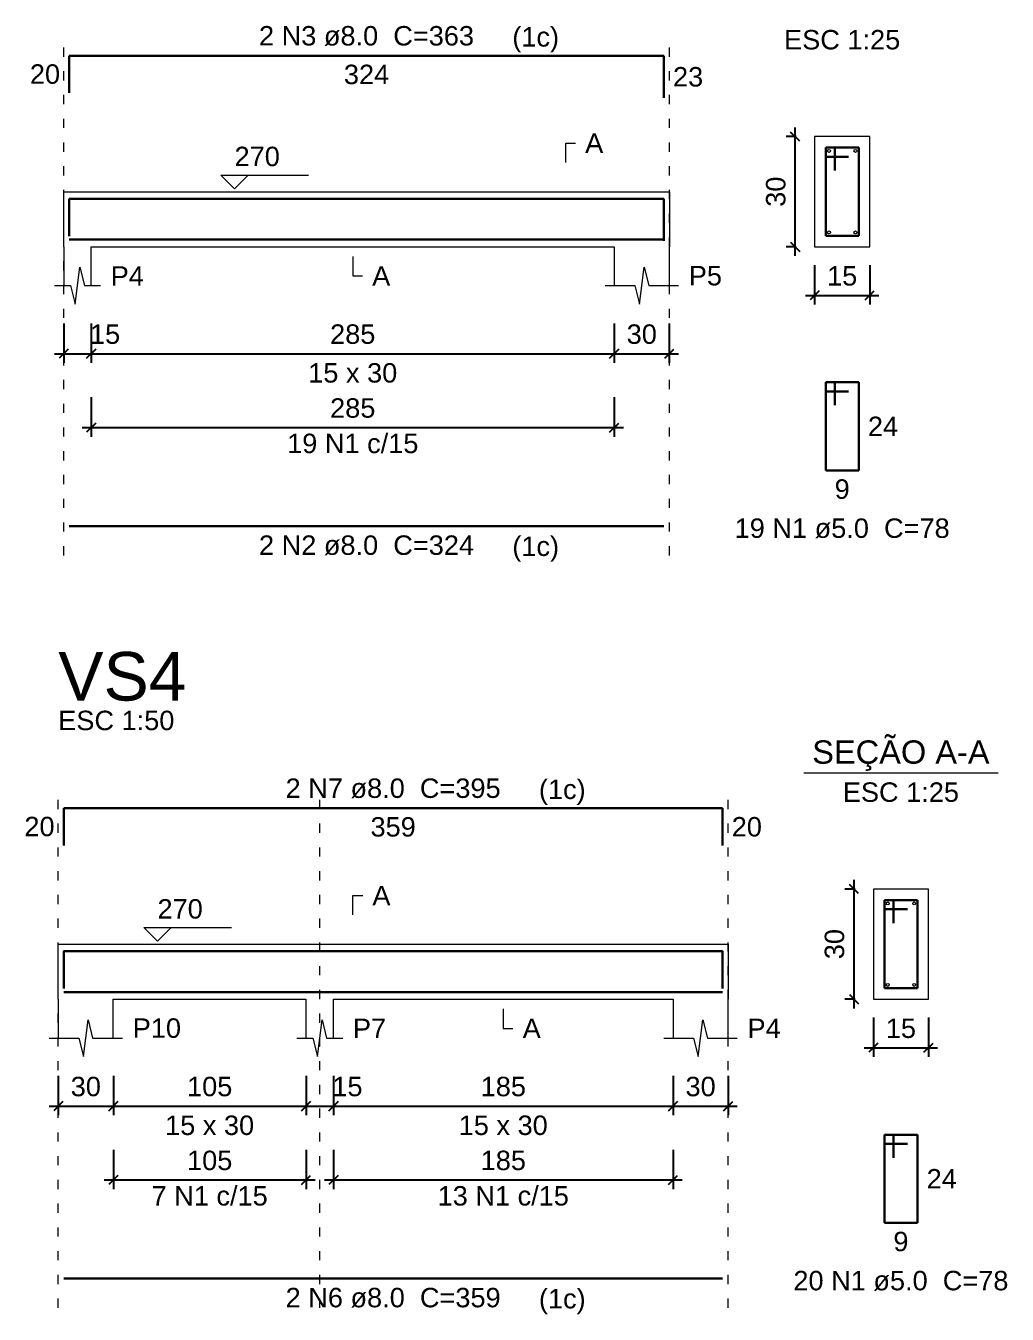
# Model space of a CAD drawing. Header units: millimetres. Extents: x 0 to 619, y -40 to 53.
# Drawn here: x 455.05 to 465.75, y -0.78 to 13.26 of the extents above; entities that cross this region are included whole.
import ezdxf

# ---------------------------------------------------------------- set-up
doc = ezdxf.new("R2010")
doc.units = ezdxf.units.MM
doc.linetypes.add('DOT2', pattern=[3.175, 0, -3.175])
for name, color, linetype, lineweight in [('DT-Barras na forma', 2, 'Continuous', 30), ('DT-Barras no corte', 5, 'Continuous', 5), ('DT-Barras rebatidas', 2, 'Continuous', 30), ('DT-Cotas', 9, 'Continuous', 5), ('DT-Forma', 5, 'Continuous', 5), ('DT-Pontilhado', 9, 'DOT2', 5), ('DT-Textos', 7, 'Continuous', 5), ('DT-Título', 3, 'Continuous', 20)]:
    doc.layers.add(name, color=color, linetype=linetype, lineweight=lineweight)
doc.styles.add('Arial', font='arial.ttf')
doc.styles.get("Standard").update_dxf_attribs({"font": 'arial.ttf'})
doc.dimstyles.new('UM_25.000000', dxfattribs={"dimtxt": 0.18, "dimasz": 0.1, "dimexe": 0.1, "dimexo": 0.2, "dimgap": 0, "dimtad": 1, "dimtih": 1, "dimtoh": 1, "dimdec": 1, "dimlfac": 25, "dimzin": 0, "dimdsep": 46, "dimtxsty": 'Standard', "dimblk": 'CLOSED', "dimblk1": 'CLOSED', "dimblk2": 'CLOSED', "dimcen": 0.09, "dimdle": 0.1, "dimadec": 1, "dimazin": 2, "dimtfac": 1, "dimtdec": 4, "dimtofl": 0, "dimtmove": 0, "dimatfit": 3, "dimldrblk": 'CLOSED', "dimfxl": 1, "dimtolj": 1, "dimarcsym": 0})
doc.dimstyles.new('UM_50.000000', dxfattribs={"dimtxt": 0.18, "dimasz": 0.1, "dimexe": 0.1, "dimexo": 0.2, "dimgap": 0, "dimtad": 1, "dimtih": 1, "dimtoh": 1, "dimdec": 1, "dimlfac": 50, "dimzin": 0, "dimdsep": 46, "dimtxsty": 'Standard', "dimblk": 'CLOSED', "dimblk1": 'CLOSED', "dimblk2": 'CLOSED', "dimcen": 0.09, "dimdle": 0.1, "dimadec": 1, "dimazin": 2, "dimtfac": 1, "dimtdec": 4, "dimtofl": 0, "dimtmove": 0, "dimatfit": 3, "dimldrblk": 'CLOSED', "dimfxl": 1, "dimtolj": 1, "dimarcsym": 0})

# ---------------------------------------------------------------- blocks, each defined once
blk = doc.blocks.new('_OBLIQUE')
at = {"color": 0, "linetype": 'ByBlock', "lineweight": -2}
blk.add_line((-0.5, -0.5), (0.5, 0.5), dxfattribs=at)
blk = doc.blocks.new('*D394')
at = {"layer": 'Defpoints', "color": 0, "transparency": 16777216}
for p in [(455.467, 10.218), (455.767, 10.218), (455.767, 9.688)]:
    blk.add_point(p, dxfattribs=at)
at = {"layer": 'DT-Cotas', "color": 0, "lineweight": -2, "transparency": 16777216}
for p, q in [((455.467, 10.018), (455.467, 9.588)), ((455.767, 10.018), (455.767, 9.588)), ((455.367, 9.688), (455.867, 9.688))]:
    blk.add_line(p, q, dxfattribs=at)
at = {"layer": 'DT-Cotas', "color": 0, "lineweight": -2, "transparency": 16777216, "xscale": 0.1, "yscale": 0.1, "zscale": 0.1, "rotation": 180}
blk.add_blockref('_OBLIQUE', (455.467, 9.688), dxfattribs=at)
at = {"layer": 'DT-Cotas', "color": 0, "lineweight": -2, "transparency": 16777216, "xscale": 0.1, "yscale": 0.1, "zscale": 0.1}
blk.add_blockref('_OBLIQUE', (455.767, 9.688), dxfattribs=at)
at = {"layer": 'DT-Cotas', "transparency": 16777216, "insert": (455.918, 9.9), "char_height": 0.2118, "attachment_point": 5, "rotation": 0.0057, "style": 'Arial'}
blk.add_mtext('\\A1;15', dxfattribs=at)
blk = doc.blocks.new('*D395')
at = {"layer": 'Defpoints', "color": 0, "transparency": 16777216}
for p in [(455.767, 10.218), (461.467, 10.218), (461.467, 9.688)]:
    blk.add_point(p, dxfattribs=at)
at = {"layer": 'DT-Cotas', "color": 0, "lineweight": -2, "transparency": 16777216}
for p, q in [((455.767, 10.018), (455.767, 9.588)), ((461.467, 10.018), (461.467, 9.588)), ((455.667, 9.688), (461.567, 9.688))]:
    blk.add_line(p, q, dxfattribs=at)
at = {"layer": 'DT-Cotas', "color": 0, "lineweight": -2, "transparency": 16777216, "xscale": 0.1, "yscale": 0.1, "zscale": 0.1, "rotation": 180}
blk.add_blockref('_OBLIQUE', (455.767, 9.688), dxfattribs=at)
at = {"layer": 'DT-Cotas', "color": 0, "lineweight": -2, "transparency": 16777216, "xscale": 0.1, "yscale": 0.1, "zscale": 0.1}
blk.add_blockref('_OBLIQUE', (461.467, 9.688), dxfattribs=at)
at = {"layer": 'DT-Cotas', "transparency": 16777216, "insert": (458.617, 9.9), "char_height": 0.2118, "attachment_point": 5, "rotation": 0.0057, "style": 'Arial'}
blk.add_mtext('\\A1;285', dxfattribs=at)
blk = doc.blocks.new('*D396')
at = {"layer": 'Defpoints', "color": 0, "transparency": 16777216}
for p in [(461.467, 10.218), (462.067, 10.218), (462.067, 9.688)]:
    blk.add_point(p, dxfattribs=at)
at = {"layer": 'DT-Cotas', "color": 0, "lineweight": -2, "transparency": 16777216}
for p, q in [((461.467, 10.018), (461.467, 9.588)), ((462.067, 10.018), (462.067, 9.588)), ((461.367, 9.688), (462.167, 9.688))]:
    blk.add_line(p, q, dxfattribs=at)
at = {"layer": 'DT-Cotas', "color": 0, "lineweight": -2, "transparency": 16777216, "xscale": 0.1, "yscale": 0.1, "zscale": 0.1, "rotation": 180}
blk.add_blockref('_OBLIQUE', (461.467, 9.688), dxfattribs=at)
at = {"layer": 'DT-Cotas', "color": 0, "lineweight": -2, "transparency": 16777216, "xscale": 0.1, "yscale": 0.1, "zscale": 0.1}
blk.add_blockref('_OBLIQUE', (462.067, 9.688), dxfattribs=at)
at = {"layer": 'DT-Cotas', "transparency": 16777216, "insert": (461.767, 9.9), "char_height": 0.2118, "attachment_point": 5, "rotation": 0.0057, "style": 'Arial'}
blk.add_mtext('\\A1;30', dxfattribs=at)
blk = doc.blocks.new('*D397')
at = {"layer": 'Defpoints', "color": 0, "transparency": 16777216}
for p in [(463.439, 12.053), (463.651, 12.053), (463.651, 10.853)]:
    blk.add_point(p, dxfattribs=at)
at = {"layer": 'DT-Cotas', "color": 0, "lineweight": -2, "transparency": 16777216}
for p, q in [((463.439, 10.753), (463.439, 12.153)), ((463.451, 12.053), (463.339, 12.053)), ((463.451, 10.853), (463.339, 10.853))]:
    blk.add_line(p, q, dxfattribs=at)
at = {"layer": 'DT-Cotas', "color": 0, "lineweight": -2, "transparency": 16777216, "xscale": 0.1, "yscale": 0.1, "zscale": 0.1}
for p, rotation in [((463.439, 12.053), 90), ((463.439, 10.853), 270)]:
    blk.add_blockref('_OBLIQUE', p, dxfattribs=dict(at, rotation=rotation))
at = {"layer": 'DT-Cotas', "transparency": 16777216, "insert": (463.228, 11.453), "char_height": 0.2118, "attachment_point": 5, "rotation": 90, "style": 'Arial'}
blk.add_mtext('\\A1;30', dxfattribs=at)
blk = doc.blocks.new('*D398')
at = {"layer": 'Defpoints', "color": 0, "transparency": 16777216}
for p in [(463.651, 10.853), (464.251, 10.853), (464.251, 10.324)]:
    blk.add_point(p, dxfattribs=at)
at = {"layer": 'DT-Cotas', "color": 0, "lineweight": -2, "transparency": 16777216}
for p, q in [((463.651, 10.653), (463.651, 10.224)), ((464.251, 10.653), (464.251, 10.224)), ((463.551, 10.324), (464.351, 10.324))]:
    blk.add_line(p, q, dxfattribs=at)
at = {"layer": 'DT-Cotas', "color": 0, "lineweight": -2, "transparency": 16777216, "xscale": 0.1, "yscale": 0.1, "zscale": 0.1, "rotation": 180}
blk.add_blockref('_OBLIQUE', (463.651, 10.324), dxfattribs=at)
at = {"layer": 'DT-Cotas', "color": 0, "lineweight": -2, "transparency": 16777216, "xscale": 0.1, "yscale": 0.1, "zscale": 0.1}
blk.add_blockref('_OBLIQUE', (464.251, 10.324), dxfattribs=at)
at = {"layer": 'DT-Cotas', "transparency": 16777216, "insert": (463.951, 10.535), "char_height": 0.2118, "attachment_point": 5, "rotation": 0.0057, "style": 'Arial'}
blk.add_mtext('\\A1;15', dxfattribs=at)
blk = doc.blocks.new('*D399')
at = {"layer": 'Defpoints', "color": 0, "transparency": 16777216}
for p in [(455.767, 9.413), (461.467, 9.413), (461.467, 8.883)]:
    blk.add_point(p, dxfattribs=at)
at = {"layer": 'DT-Cotas', "color": 0, "lineweight": -2, "transparency": 16777216}
for p, q in [((455.767, 9.213), (455.767, 8.783)), ((461.467, 9.213), (461.467, 8.783)), ((455.667, 8.883), (461.567, 8.883))]:
    blk.add_line(p, q, dxfattribs=at)
at = {"layer": 'DT-Cotas', "color": 0, "lineweight": -2, "transparency": 16777216, "xscale": 0.1, "yscale": 0.1, "zscale": 0.1, "rotation": 180}
blk.add_blockref('_OBLIQUE', (455.767, 8.883), dxfattribs=at)
at = {"layer": 'DT-Cotas', "color": 0, "lineweight": -2, "transparency": 16777216, "xscale": 0.1, "yscale": 0.1, "zscale": 0.1}
blk.add_blockref('_OBLIQUE', (461.467, 8.883), dxfattribs=at)
at = {"layer": 'DT-Cotas', "transparency": 16777216, "insert": (458.617, 9.095), "char_height": 0.2118, "attachment_point": 5, "rotation": 0.0057, "style": 'Arial'}
blk.add_mtext('\\A1;285', dxfattribs=at)
blk = doc.blocks.new('*D798')
at = {"layer": 'Defpoints', "color": 0, "transparency": 16777216}
for p in [(455.408, 2.02), (456.008, 2.02), (456.008, 1.49)]:
    blk.add_point(p, dxfattribs=at)
at = {"layer": 'DT-Cotas', "color": 0, "lineweight": -2, "transparency": 16777216}
for p, q in [((455.408, 1.82), (455.408, 1.39)), ((456.008, 1.82), (456.008, 1.39)), ((455.308, 1.49), (456.108, 1.49))]:
    blk.add_line(p, q, dxfattribs=at)
at = {"layer": 'DT-Cotas', "color": 0, "lineweight": -2, "transparency": 16777216, "xscale": 0.1, "yscale": 0.1, "zscale": 0.1, "rotation": 180}
blk.add_blockref('_OBLIQUE', (455.408, 1.49), dxfattribs=at)
at = {"layer": 'DT-Cotas', "color": 0, "lineweight": -2, "transparency": 16777216, "xscale": 0.1, "yscale": 0.1, "zscale": 0.1}
blk.add_blockref('_OBLIQUE', (456.008, 1.49), dxfattribs=at)
at = {"layer": 'DT-Cotas', "transparency": 16777216, "insert": (455.708, 1.702), "char_height": 0.2118, "attachment_point": 5, "rotation": 0.0057, "style": 'Arial'}
blk.add_mtext('\\A1;30', dxfattribs=at)
blk = doc.blocks.new('*D799')
at = {"layer": 'Defpoints', "color": 0, "transparency": 16777216}
for p in [(456.008, 2.02), (458.108, 2.02), (458.108, 1.49)]:
    blk.add_point(p, dxfattribs=at)
at = {"layer": 'DT-Cotas', "color": 0, "lineweight": -2, "transparency": 16777216}
for p, q in [((456.008, 1.82), (456.008, 1.39)), ((458.108, 1.82), (458.108, 1.39)), ((455.908, 1.49), (458.208, 1.49))]:
    blk.add_line(p, q, dxfattribs=at)
at = {"layer": 'DT-Cotas', "color": 0, "lineweight": -2, "transparency": 16777216, "xscale": 0.1, "yscale": 0.1, "zscale": 0.1, "rotation": 180}
blk.add_blockref('_OBLIQUE', (456.008, 1.49), dxfattribs=at)
at = {"layer": 'DT-Cotas', "color": 0, "lineweight": -2, "transparency": 16777216, "xscale": 0.1, "yscale": 0.1, "zscale": 0.1}
blk.add_blockref('_OBLIQUE', (458.108, 1.49), dxfattribs=at)
at = {"layer": 'DT-Cotas', "transparency": 16777216, "insert": (457.058, 1.702), "char_height": 0.2118, "attachment_point": 5, "rotation": 0.0057, "style": 'Arial'}
blk.add_mtext('\\A1;105', dxfattribs=at)
blk = doc.blocks.new('*D800')
at = {"layer": 'Defpoints', "color": 0, "transparency": 16777216}
for p in [(458.108, 2.02), (458.408, 2.02), (458.408, 1.49)]:
    blk.add_point(p, dxfattribs=at)
at = {"layer": 'DT-Cotas', "color": 0, "lineweight": -2, "transparency": 16777216}
for p, q in [((458.108, 1.82), (458.108, 1.39)), ((458.408, 1.82), (458.408, 1.39)), ((458.008, 1.49), (458.508, 1.49))]:
    blk.add_line(p, q, dxfattribs=at)
at = {"layer": 'DT-Cotas', "color": 0, "lineweight": -2, "transparency": 16777216, "xscale": 0.1, "yscale": 0.1, "zscale": 0.1, "rotation": 180}
blk.add_blockref('_OBLIQUE', (458.108, 1.49), dxfattribs=at)
at = {"layer": 'DT-Cotas', "color": 0, "lineweight": -2, "transparency": 16777216, "xscale": 0.1, "yscale": 0.1, "zscale": 0.1}
blk.add_blockref('_OBLIQUE', (458.408, 1.49), dxfattribs=at)
at = {"layer": 'DT-Cotas', "transparency": 16777216, "insert": (458.559, 1.702), "char_height": 0.2118, "attachment_point": 5, "rotation": 0.0057, "style": 'Arial'}
blk.add_mtext('\\A1;15', dxfattribs=at)
blk = doc.blocks.new('*D801')
at = {"layer": 'Defpoints', "color": 0, "transparency": 16777216}
for p in [(458.408, 2.02), (462.108, 2.02), (462.108, 1.49)]:
    blk.add_point(p, dxfattribs=at)
at = {"layer": 'DT-Cotas', "color": 0, "lineweight": -2, "transparency": 16777216}
for p, q in [((458.408, 1.82), (458.408, 1.39)), ((462.108, 1.82), (462.108, 1.39)), ((458.308, 1.49), (462.208, 1.49))]:
    blk.add_line(p, q, dxfattribs=at)
at = {"layer": 'DT-Cotas', "color": 0, "lineweight": -2, "transparency": 16777216, "xscale": 0.1, "yscale": 0.1, "zscale": 0.1, "rotation": 180}
blk.add_blockref('_OBLIQUE', (458.408, 1.49), dxfattribs=at)
at = {"layer": 'DT-Cotas', "color": 0, "lineweight": -2, "transparency": 16777216, "xscale": 0.1, "yscale": 0.1, "zscale": 0.1}
blk.add_blockref('_OBLIQUE', (462.108, 1.49), dxfattribs=at)
at = {"layer": 'DT-Cotas', "transparency": 16777216, "insert": (460.258, 1.702), "char_height": 0.2118, "attachment_point": 5, "rotation": 0.0057, "style": 'Arial'}
blk.add_mtext('\\A1;185', dxfattribs=at)
blk = doc.blocks.new('*D802')
at = {"layer": 'Defpoints', "color": 0, "transparency": 16777216}
for p in [(462.108, 2.02), (462.708, 2.02), (462.708, 1.49)]:
    blk.add_point(p, dxfattribs=at)
at = {"layer": 'DT-Cotas', "color": 0, "lineweight": -2, "transparency": 16777216}
for p, q in [((462.108, 1.82), (462.108, 1.39)), ((462.708, 1.82), (462.708, 1.39)), ((462.008, 1.49), (462.808, 1.49))]:
    blk.add_line(p, q, dxfattribs=at)
at = {"layer": 'DT-Cotas', "color": 0, "lineweight": -2, "transparency": 16777216, "xscale": 0.1, "yscale": 0.1, "zscale": 0.1, "rotation": 180}
blk.add_blockref('_OBLIQUE', (462.108, 1.49), dxfattribs=at)
at = {"layer": 'DT-Cotas', "color": 0, "lineweight": -2, "transparency": 16777216, "xscale": 0.1, "yscale": 0.1, "zscale": 0.1}
blk.add_blockref('_OBLIQUE', (462.708, 1.49), dxfattribs=at)
at = {"layer": 'DT-Cotas', "transparency": 16777216, "insert": (462.408, 1.702), "char_height": 0.2118, "attachment_point": 5, "rotation": 0.0057, "style": 'Arial'}
blk.add_mtext('\\A1;30', dxfattribs=at)
blk = doc.blocks.new('*D785')
at = {"layer": 'Defpoints', "color": 0, "transparency": 16777216}
for p in [(464.08, 3.855), (464.291, 3.855), (464.291, 2.655)]:
    blk.add_point(p, dxfattribs=at)
at = {"layer": 'DT-Cotas', "color": 0, "lineweight": -2, "transparency": 16777216}
for p, q in [((464.08, 2.555), (464.08, 3.955)), ((464.091, 3.855), (463.98, 3.855)), ((464.091, 2.655), (463.98, 2.655))]:
    blk.add_line(p, q, dxfattribs=at)
at = {"layer": 'DT-Cotas', "color": 0, "lineweight": -2, "transparency": 16777216, "xscale": 0.1, "yscale": 0.1, "zscale": 0.1}
for p, rotation in [((464.08, 3.855), 90), ((464.08, 2.655), 270)]:
    blk.add_blockref('_OBLIQUE', p, dxfattribs=dict(at, rotation=rotation))
at = {"layer": 'DT-Cotas', "transparency": 16777216, "insert": (463.868, 3.255), "char_height": 0.2118, "attachment_point": 5, "rotation": 90, "style": 'Arial'}
blk.add_mtext('\\A1;30', dxfattribs=at)
blk = doc.blocks.new('*D786')
at = {"layer": 'Defpoints', "color": 0, "transparency": 16777216}
for p in [(464.291, 2.655), (464.891, 2.655), (464.891, 2.126)]:
    blk.add_point(p, dxfattribs=at)
at = {"layer": 'DT-Cotas', "color": 0, "lineweight": -2, "transparency": 16777216}
for p, q in [((464.291, 2.455), (464.291, 2.026)), ((464.891, 2.455), (464.891, 2.026)), ((464.191, 2.126), (464.991, 2.126))]:
    blk.add_line(p, q, dxfattribs=at)
at = {"layer": 'DT-Cotas', "color": 0, "lineweight": -2, "transparency": 16777216, "xscale": 0.1, "yscale": 0.1, "zscale": 0.1, "rotation": 180}
blk.add_blockref('_OBLIQUE', (464.291, 2.126), dxfattribs=at)
at = {"layer": 'DT-Cotas', "color": 0, "lineweight": -2, "transparency": 16777216, "xscale": 0.1, "yscale": 0.1, "zscale": 0.1}
blk.add_blockref('_OBLIQUE', (464.891, 2.126), dxfattribs=at)
at = {"layer": 'DT-Cotas', "transparency": 16777216, "insert": (464.591, 2.337), "char_height": 0.2118, "attachment_point": 5, "rotation": 0.0057, "style": 'Arial'}
blk.add_mtext('\\A1;15', dxfattribs=at)
blk = doc.blocks.new('*D787')
at = {"layer": 'Defpoints', "color": 0, "transparency": 16777216}
for p in [(456.008, 1.215), (458.108, 1.215), (458.108, 0.685)]:
    blk.add_point(p, dxfattribs=at)
at = {"layer": 'DT-Cotas', "color": 0, "lineweight": -2, "transparency": 16777216}
for p, q in [((456.008, 1.015), (456.008, 0.585)), ((458.108, 1.015), (458.108, 0.585)), ((455.908, 0.685), (458.208, 0.685))]:
    blk.add_line(p, q, dxfattribs=at)
at = {"layer": 'DT-Cotas', "color": 0, "lineweight": -2, "transparency": 16777216, "xscale": 0.1, "yscale": 0.1, "zscale": 0.1, "rotation": 180}
blk.add_blockref('_OBLIQUE', (456.008, 0.685), dxfattribs=at)
at = {"layer": 'DT-Cotas', "color": 0, "lineweight": -2, "transparency": 16777216, "xscale": 0.1, "yscale": 0.1, "zscale": 0.1}
blk.add_blockref('_OBLIQUE', (458.108, 0.685), dxfattribs=at)
at = {"layer": 'DT-Cotas', "transparency": 16777216, "insert": (457.058, 0.897), "char_height": 0.2118, "attachment_point": 5, "rotation": 0.0057, "style": 'Arial'}
blk.add_mtext('\\A1;105', dxfattribs=at)
blk = doc.blocks.new('*D788')
at = {"layer": 'Defpoints', "color": 0, "transparency": 16777216}
for p in [(458.408, 1.215), (462.108, 1.215), (462.108, 0.685)]:
    blk.add_point(p, dxfattribs=at)
at = {"layer": 'DT-Cotas', "color": 0, "lineweight": -2, "transparency": 16777216}
for p, q in [((458.408, 1.015), (458.408, 0.585)), ((462.108, 1.015), (462.108, 0.585)), ((458.308, 0.685), (462.208, 0.685))]:
    blk.add_line(p, q, dxfattribs=at)
at = {"layer": 'DT-Cotas', "color": 0, "lineweight": -2, "transparency": 16777216, "xscale": 0.1, "yscale": 0.1, "zscale": 0.1, "rotation": 180}
blk.add_blockref('_OBLIQUE', (458.408, 0.685), dxfattribs=at)
at = {"layer": 'DT-Cotas', "color": 0, "lineweight": -2, "transparency": 16777216, "xscale": 0.1, "yscale": 0.1, "zscale": 0.1}
blk.add_blockref('_OBLIQUE', (462.108, 0.685), dxfattribs=at)
at = {"layer": 'DT-Cotas', "transparency": 16777216, "insert": (460.258, 0.897), "char_height": 0.2118, "attachment_point": 5, "rotation": 0.0057, "style": 'Arial'}
blk.add_mtext('\\A1;185', dxfattribs=at)

msp = doc.modelspace()

# ---------------------------------------------------------------- linework, layer by layer
at = {"layer": 'DT-Barras na forma'}
for p, q in [((463.8712, 11.9332), (463.7712, 11.9332)), ((463.7712, 11.9332), (463.7712, 10.9732)), ((464.1312, 11.9332), (463.7712, 11.9332)), ((463.7712, 11.9332), (463.7712, 11.8332)), ((463.8712, 11.6832), (463.8712, 11.9332)), ((464.1312, 10.9732), (464.1312, 11.9332)), ((463.7712, 11.8332), (464.0212, 11.8332)), ((463.7712, 10.9732), (464.1312, 10.9732)), ((464.5114, 3.735), (464.4114, 3.735)), ((464.4114, 3.735), (464.4114, 2.775)), ((464.7714, 3.735), (464.4114, 3.735)), ((464.4114, 3.735), (464.4114, 3.635)), ((464.5114, 3.485), (464.5114, 3.735)), ((464.7714, 2.775), (464.7714, 3.735)), ((464.4114, 3.635), (464.6614, 3.635)), ((464.4114, 2.775), (464.7714, 2.775))]:
    msp.add_line(p, q, dxfattribs=at)
for points in [[(455.5274, 10.9705), (455.5274, 11.3752), (462.0074, 11.3752), (462.0074, 10.9176)], [(455.5274, 10.9312), (462.0074, 10.9312)], [(455.4675, 2.7724), (455.4675, 3.177), (462.6475, 3.177), (462.6475, 2.7724)], [(455.4675, 2.733), (462.6475, 2.733)]]:
    msp.add_lwpolyline(points, dxfattribs=at)
at = {"layer": 'DT-Barras no corte'}
for centre in [(463.8072, 11.8972), (464.0952, 11.8972), (463.8072, 11.0092), (464.0952, 11.0092), (464.4474, 3.699), (464.7354, 3.699), (464.4474, 2.811), (464.7354, 2.811)]:
    msp.add_circle(centre, 0.016, dxfattribs=at)
at = {"layer": 'DT-Barras rebatidas'}
for p, q in [((455.5274, 12.5295), (455.5274, 12.9342)), ((455.5274, 12.9342), (462.0074, 12.9342)), ((462.0074, 12.9342), (462.0074, 12.4766)), ((463.8712, 9.3765), (463.7712, 9.3765)), ((463.7712, 9.3765), (463.7712, 8.4165)), ((464.1312, 9.3765), (463.7712, 9.3765)), ((463.7712, 9.3765), (463.7712, 9.2765)), ((463.7712, 9.2765), (464.0212, 9.2765)), ((463.8712, 9.1265), (463.8712, 9.3765)), ((464.1312, 8.4165), (464.1312, 9.3765)), ((463.7712, 8.4165), (464.1312, 8.4165)), ((455.5274, 7.8083), (462.0074, 7.8083)), ((455.4675, 4.3314), (455.4675, 4.736)), ((455.4675, 4.736), (462.6475, 4.736)), ((462.6475, 4.736), (462.6475, 4.3314)), ((464.5114, 1.1783), (464.4114, 1.1783)), ((464.4114, 1.1783), (464.4114, 0.2183)), ((464.7714, 1.1783), (464.4114, 1.1783)), ((464.4114, 1.1783), (464.4114, 1.0783)), ((464.5114, 0.9283), (464.5114, 1.1783)), ((464.7714, 0.2183), (464.7714, 1.1783)), ((464.4114, 1.0783), (464.6614, 1.0783)), ((464.4114, 0.2183), (464.7714, 0.2183)), ((455.4675, -0.3898), (462.6475, -0.3898))]:
    msp.add_line(p, q, dxfattribs=at)
at = {"layer": 'DT-Forma'}
for p, q in [((464.2512, 12.0532), (463.6512, 12.0532)), ((463.6512, 12.0532), (463.6512, 10.8532)), ((464.2512, 10.8532), (464.2512, 12.0532)), ((455.4674, 11.4532), (455.7674, 11.4532)), ((455.7674, 11.4532), (461.4674, 11.4532)), ((461.4674, 11.4532), (462.0674, 11.4532)), ((455.4674, 10.8532), (455.4674, 10.4296)), ((455.7674, 10.4296), (455.7674, 10.8532)), ((455.7674, 10.8532), (461.4674, 10.8532)), ((461.4674, 10.8532), (461.4674, 10.4296)), ((462.0674, 10.4296), (462.0674, 10.8532)), ((463.6512, 10.8532), (464.2512, 10.8532)), ((455.5924, 10.2296), (455.6424, 10.6296)), ((455.6424, 10.6296), (455.6924, 10.4296)), ((461.7424, 10.2296), (461.7924, 10.6296)), ((461.7924, 10.6296), (461.8424, 10.4296)), ((455.3674, 10.4296), (455.5424, 10.4296)), ((455.5424, 10.4296), (455.5924, 10.2296)), ((455.6924, 10.4296), (455.8674, 10.4296)), ((461.3674, 10.4296), (461.6924, 10.4296)), ((461.6924, 10.4296), (461.7424, 10.2296)), ((461.8424, 10.4296), (462.1674, 10.4296)), ((464.8914, 3.855), (464.2914, 3.855)), ((464.2914, 3.855), (464.2914, 2.655)), ((464.8914, 2.655), (464.8914, 3.855)), ((455.4075, 3.255), (456.0075, 3.255)), ((456.0075, 3.255), (458.1075, 3.255)), ((458.1075, 3.255), (458.4075, 3.255)), ((458.4075, 3.255), (462.1075, 3.255)), ((462.1075, 3.255), (462.7075, 3.255)), ((455.4075, 2.655), (455.4075, 2.2314)), ((456.0075, 2.2314), (456.0075, 2.655)), ((456.0075, 2.655), (458.1075, 2.655)), ((458.1075, 2.655), (458.1075, 2.2314)), ((458.4075, 2.2314), (458.4075, 2.655)), ((458.4075, 2.655), (462.1075, 2.655)), ((462.1075, 2.655), (462.1075, 2.2314)), ((462.7075, 2.2314), (462.7075, 2.655)), ((464.2914, 2.655), (464.8914, 2.655)), ((455.6825, 2.0314), (455.7325, 2.4314)), ((455.7325, 2.4314), (455.7825, 2.2314)), ((458.2325, 2.0314), (458.2825, 2.4314)), ((458.2825, 2.4314), (458.3325, 2.2314)), ((462.3825, 2.0314), (462.4325, 2.4314)), ((462.4325, 2.4314), (462.4825, 2.2314)), ((455.3075, 2.2314), (455.6325, 2.2314)), ((455.6325, 2.2314), (455.6825, 2.0314)), ((455.7825, 2.2314), (456.1075, 2.2314)), ((458.0075, 2.2314), (458.1825, 2.2314)), ((458.1825, 2.2314), (458.2325, 2.0314)), ((458.3325, 2.2314), (458.5075, 2.2314)), ((462.0075, 2.2314), (462.3325, 2.2314)), ((462.3325, 2.2314), (462.3825, 2.0314)), ((462.4825, 2.2314), (462.8075, 2.2314))]:
    msp.add_line(p, q, dxfattribs=at)
at = {"layer": 'DT-Forma', "linetype": 'Continuous'}
for p, q in [((455.4674, 10.8532), (455.4674, 11.4532)), ((462.0674, 11.4532), (462.0674, 10.8532)), ((455.4075, 2.655), (455.4075, 3.255)), ((462.7075, 3.255), (462.7075, 2.655))]:
    msp.add_line(p, q, dxfattribs=at)
at = {"layer": 'DT-Pontilhado', "ltscale": 0.05}
for p, q in [((455.4674, 7.4906), (455.4674, 13.146)), ((462.0674, 7.4906), (462.0674, 13.146)), ((455.4075, -0.7075), (455.4075, 4.9478)), ((458.2575, -0.7075), (458.2575, 4.9478)), ((462.7075, -0.7075), (462.7075, 4.9478))]:
    msp.add_line(p, q, dxfattribs=at)
at = {"layer": 'DT-Textos'}
msp.add_line((463.5324, 5.1199), (465.6504, 5.1199), dxfattribs=at)
for points in [[(460.9379, 11.7709), (460.9379, 11.9827), (461.0438, 11.9827)], [(457.4774, 11.6332), (457.3291, 11.485), (457.1809, 11.6332), (458.134, 11.6332)], [(458.6174, 10.7473), (458.6174, 10.5355), (458.7233, 10.5355)], [(458.6193, 3.5727), (458.6193, 3.7845), (458.7252, 3.7845)], [(456.6375, 3.4351), (456.4893, 3.2868), (456.341, 3.4351), (457.2941, 3.4351)], [(460.2575, 2.5491), (460.2575, 2.3373), (460.3634, 2.3373)]]:
    msp.add_lwpolyline(points, dxfattribs=at)

# ---------------------------------------------------------------- texts
at = {"layer": 'DT-Barras rebatidas', "color": 7, "char_height": 0.2118, "line_spacing_factor": 0.9, "style": 'Arial'}
for s, insert, width, attachment_point in [('2 N3 ø8.0  C=363', (458.767, 13.0405), 4.06656, 8), ('20', (455.4275, 12.626), 0.90832, 9), ('324', (458.7674, 12.8369), 1.16248, 2), ('23', (462.1074, 12.8113), 0.90832, 1), ('24', (464.2313, 9.0024), 0.90832, 1), ('19 N1 c/15', (458.6174, 8.6018), 2.5416, 8), ('9', (463.9512, 8.3192), 0.65416, 2), ('19 N1 ø5.0  C=78', (463.951, 7.6755), 4.06656, 8), ('2 N2 ø8.0  C=324', (458.767, 7.4905), 4.06656, 8), ('2 N7 ø8.0  C=395', (459.0571, 4.8423), 4.06656, 8), ('20', (455.3676, 4.4278), 0.90832, 9), ('359', (459.0575, 4.6387), 1.16248, 2), ('20', (462.7475, 4.6396), 0.90832, 1), ('24', (464.8715, 0.8042), 0.90832, 1), ('7 N1 c/15', (457.0575, 0.4036), 2.28744, 8), ('13 N1 c/15', (460.2575, 0.4036), 2.5416, 8), ('9', (464.5914, 0.121), 0.65416, 2), ('20 N1 ø5.0  C=78', (464.5911, -0.5227), 4.06656, 8), ('2 N6 ø8.0  C=359', (459.0571, -0.7077), 4.06656, 8)]:
    msp.add_mtext(s, dxfattribs=dict(at, insert=insert, width=width, attachment_point=attachment_point))
at = {"layer": 'DT-Textos', "line_spacing_factor": 0.798, "style": 'Arial'}
for s, insert, char_height, width, attachment_point in [('(1c)', (460.356, 12.9706), 0.2118, 1.01664, 7), ('ESC 1:25', (463.951, 13.0005), 0.2118, 2.03328, 8), ('A', (461.15, 11.8765), 0.2118, 0.25416, 7), ('270', (457.329, 11.7285), 0.2118, 0.76248, 7), ('P4', (455.979, 10.4295), 0.2118, 0.50832, 7), ('A', (458.829, 10.4295), 0.2118, 0.25416, 7), ('P5', (462.279, 10.4295), 0.2118, 0.50832, 7), ('15 x 30', (458.617, 9.3705), 0.2118, 1.77912, 8), ('(1c)', (460.356, 7.4206), 0.2118, 1.01664, 7), ('ESC 1:50', (455.4071, 5.5833), 0.2118, 2.03328, 7), ('SEÇÃO A-A', (464.5911, 5.1424), 0.25416, 2.744928, 8), ('(1c)', (460.6461, 4.7724), 0.2118, 1.01664, 7), ('ESC 1:25', (464.5911, 4.8023), 0.2118, 2.03328, 8), ('A', (458.8311, 3.6783), 0.2118, 0.25416, 7), ('270', (456.4891, 3.5303), 0.2118, 0.76248, 7), ('P10', (456.2191, 2.2313), 0.2118, 0.76248, 7), ('P7', (458.6191, 2.2313), 0.2118, 0.50832, 7), ('A', (460.4691, 2.2313), 0.2118, 0.25416, 7), ('P4', (462.9191, 2.2313), 0.2118, 0.50832, 7), ('15 x 30', (457.0571, 1.1723), 0.2118, 1.77912, 8), ('15 x 30', (460.2571, 1.1723), 0.2118, 1.77912, 8), ('(1c)', (460.6461, -0.7776), 0.2118, 1.01664, 7)]:
    msp.add_mtext(s, dxfattribs=dict(at, insert=insert, char_height=char_height, width=width, attachment_point=attachment_point))
at = {"layer": 'DT-Título', "insert": (455.4071, 5.9012), "char_height": 0.5295, "width": 1.9062, "attachment_point": 7, "line_spacing_factor": 0.798, "style": 'Arial'}
msp.add_mtext('VS4', dxfattribs=at)

# ---------------------------------------------------------------- dimensions: what is measured, and where the dimension line sits
at = {"layer": 'DT-Cotas'}
for base, p1, p2, picture, middle in [((463.4394, 12.0532), (463.6512, 10.8532), (463.6512, 12.0532), '*D397', (463.2276, 11.4532)), ((464.0796, 3.855), (464.2914, 2.655), (464.2914, 3.855), '*D785', (463.8678, 3.255))]:
    dim = msp.add_linear_dim(base=base, p1=p1, p2=p2, angle=90, dimstyle='UM_25.000000', override={"dimtxt": 0.2118, "dimasz": 0.1, "dimexe": 0.1, "dimexo": 0.2, "dimtad": 1, "dimtih": 0, "dimtoh": 0, "dimdec": 1, "dimlfac": 25, "dimzin": 8, "dimtxsty": 'Arial', "dimblk": 'OBLIQUE', "dimblk1": 'OBLIQUE', "dimblk2": 'OBLIQUE', "dimsah": 1, "dimdle": 0.1, "dimse1": 0, "dimse2": 0, "dimclrt": 256, "dimadec": 1, "dimazin": 3, "dimtmove": 2, "dimldrblk": 'OBLIQUE'}, dxfattribs=at)
    dim.commit()
    dim.dimension.update_dxf_attribs({"geometry": picture, "text_midpoint": middle, "dimtype": 160, "text_rotation": 90})
for base, p1, p2, dimstyle, override, picture, middle in [((464.2512, 10.3237), (463.6512, 10.8532), (464.2512, 10.8532), 'UM_25.000000', {"dimtxt": 0.2118, "dimasz": 0.1, "dimexe": 0.1, "dimexo": 0.2, "dimtad": 1, "dimtih": 0, "dimtoh": 0, "dimdec": 1, "dimlfac": 25, "dimzin": 8, "dimtxsty": 'Arial', "dimblk": 'OBLIQUE', "dimblk1": 'OBLIQUE', "dimblk2": 'OBLIQUE', "dimsah": 1, "dimdle": 0.1, "dimse1": 0, "dimse2": 0, "dimclrt": 256, "dimadec": 1, "dimazin": 3, "dimtmove": 2, "dimldrblk": 'OBLIQUE'}, '*D398', (463.9512, 10.5355)), ((455.7674, 9.6883), (455.4674, 10.2178), (455.7674, 10.2178), 'UM_50.000000', {"dimtxt": 0.2118, "dimasz": 0.1, "dimexe": 0.1, "dimexo": 0.2, "dimtad": 1, "dimtih": 0, "dimtoh": 0, "dimdec": 1, "dimlfac": 50, "dimzin": 8, "dimtxsty": 'Arial', "dimblk": 'OBLIQUE', "dimblk1": 'OBLIQUE', "dimblk2": 'OBLIQUE', "dimsah": 1, "dimdle": 0.1, "dimse1": 0, "dimse2": 0, "dimclrt": 256, "dimadec": 1, "dimazin": 3, "dimtmove": 2, "dimldrblk": 'OBLIQUE'}, '*D394', (455.9185, 9.9001)), ((461.4674, 9.6883), (455.7674, 10.2178), (461.4674, 10.2178), 'UM_50.000000', {"dimtxt": 0.2118, "dimasz": 0.1, "dimexe": 0.1, "dimexo": 0.2, "dimtad": 1, "dimtih": 0, "dimtoh": 0, "dimdec": 1, "dimlfac": 50, "dimzin": 8, "dimtxsty": 'Arial', "dimblk": 'OBLIQUE', "dimblk1": 'OBLIQUE', "dimblk2": 'OBLIQUE', "dimsah": 1, "dimdle": 0.1, "dimse1": 0, "dimse2": 0, "dimclrt": 256, "dimadec": 1, "dimazin": 3, "dimtmove": 2, "dimldrblk": 'OBLIQUE'}, '*D395', (458.6174, 9.9001)), ((462.0674, 9.6883), (461.4674, 10.2178), (462.0674, 10.2178), 'UM_50.000000', {"dimtxt": 0.2118, "dimasz": 0.1, "dimexe": 0.1, "dimexo": 0.2, "dimtad": 1, "dimtih": 0, "dimtoh": 0, "dimdec": 1, "dimlfac": 50, "dimzin": 8, "dimtxsty": 'Arial', "dimblk": 'OBLIQUE', "dimblk1": 'OBLIQUE', "dimblk2": 'OBLIQUE', "dimsah": 1, "dimdle": 0.1, "dimse1": 0, "dimse2": 0, "dimclrt": 256, "dimadec": 1, "dimazin": 3, "dimtmove": 2, "dimldrblk": 'OBLIQUE'}, '*D396', (461.7674, 9.9001)), ((461.4674, 8.8834), (455.7674, 9.4129), (461.4674, 9.4129), 'UM_50.000000', {"dimtxt": 0.2118, "dimasz": 0.1, "dimexe": 0.1, "dimexo": 0.2, "dimtad": 1, "dimtih": 0, "dimtoh": 0, "dimdec": 1, "dimlfac": 50, "dimzin": 8, "dimtxsty": 'Arial', "dimblk": 'OBLIQUE', "dimblk1": 'OBLIQUE', "dimblk2": 'OBLIQUE', "dimsah": 1, "dimdle": 0.1, "dimse1": 0, "dimse2": 0, "dimclrt": 256, "dimadec": 1, "dimazin": 3, "dimtmove": 2, "dimldrblk": 'OBLIQUE'}, '*D399', (458.6174, 9.0952)), ((464.8914, 2.1255), (464.2914, 2.655), (464.8914, 2.655), 'UM_25.000000', {"dimtxt": 0.2118, "dimasz": 0.1, "dimexe": 0.1, "dimexo": 0.2, "dimtad": 1, "dimtih": 0, "dimtoh": 0, "dimdec": 1, "dimlfac": 25, "dimzin": 8, "dimtxsty": 'Arial', "dimblk": 'OBLIQUE', "dimblk1": 'OBLIQUE', "dimblk2": 'OBLIQUE', "dimsah": 1, "dimdle": 0.1, "dimse1": 0, "dimse2": 0, "dimclrt": 256, "dimadec": 1, "dimazin": 3, "dimtmove": 2, "dimldrblk": 'OBLIQUE'}, '*D786', (464.5914, 2.3373)), ((456.0075, 1.4901), (455.4075, 2.0196), (456.0075, 2.0196), 'UM_50.000000', {"dimtxt": 0.2118, "dimasz": 0.1, "dimexe": 0.1, "dimexo": 0.2, "dimtad": 1, "dimtih": 0, "dimtoh": 0, "dimdec": 1, "dimlfac": 50, "dimzin": 8, "dimtxsty": 'Arial', "dimblk": 'OBLIQUE', "dimblk1": 'OBLIQUE', "dimblk2": 'OBLIQUE', "dimsah": 1, "dimdle": 0.1, "dimse1": 0, "dimse2": 0, "dimclrt": 256, "dimadec": 1, "dimazin": 3, "dimtmove": 2, "dimldrblk": 'OBLIQUE'}, '*D798', (455.7075, 1.7019)), ((458.1075, 1.4901), (456.0075, 2.0196), (458.1075, 2.0196), 'UM_50.000000', {"dimtxt": 0.2118, "dimasz": 0.1, "dimexe": 0.1, "dimexo": 0.2, "dimtad": 1, "dimtih": 0, "dimtoh": 0, "dimdec": 1, "dimlfac": 50, "dimzin": 8, "dimtxsty": 'Arial', "dimblk": 'OBLIQUE', "dimblk1": 'OBLIQUE', "dimblk2": 'OBLIQUE', "dimsah": 1, "dimdle": 0.1, "dimse1": 0, "dimse2": 0, "dimclrt": 256, "dimadec": 1, "dimazin": 3, "dimtmove": 2, "dimldrblk": 'OBLIQUE'}, '*D799', (457.0575, 1.7019)), ((458.4075, 1.4901), (458.1075, 2.0196), (458.4075, 2.0196), 'UM_50.000000', {"dimtxt": 0.2118, "dimasz": 0.1, "dimexe": 0.1, "dimexo": 0.2, "dimtad": 1, "dimtih": 0, "dimtoh": 0, "dimdec": 1, "dimlfac": 50, "dimzin": 8, "dimtxsty": 'Arial', "dimblk": 'OBLIQUE', "dimblk1": 'OBLIQUE', "dimblk2": 'OBLIQUE', "dimsah": 1, "dimdle": 0.1, "dimse1": 0, "dimse2": 0, "dimclrt": 256, "dimadec": 1, "dimazin": 3, "dimtmove": 2, "dimldrblk": 'OBLIQUE'}, '*D800', (458.5586, 1.7019)), ((462.1075, 1.4901), (458.4075, 2.0196), (462.1075, 2.0196), 'UM_50.000000', {"dimtxt": 0.2118, "dimasz": 0.1, "dimexe": 0.1, "dimexo": 0.2, "dimtad": 1, "dimtih": 0, "dimtoh": 0, "dimdec": 1, "dimlfac": 50, "dimzin": 8, "dimtxsty": 'Arial', "dimblk": 'OBLIQUE', "dimblk1": 'OBLIQUE', "dimblk2": 'OBLIQUE', "dimsah": 1, "dimdle": 0.1, "dimse1": 0, "dimse2": 0, "dimclrt": 256, "dimadec": 1, "dimazin": 3, "dimtmove": 2, "dimldrblk": 'OBLIQUE'}, '*D801', (460.2575, 1.7019)), ((462.7075, 1.4901), (462.1075, 2.0196), (462.7075, 2.0196), 'UM_50.000000', {"dimtxt": 0.2118, "dimasz": 0.1, "dimexe": 0.1, "dimexo": 0.2, "dimtad": 1, "dimtih": 0, "dimtoh": 0, "dimdec": 1, "dimlfac": 50, "dimzin": 8, "dimtxsty": 'Arial', "dimblk": 'OBLIQUE', "dimblk1": 'OBLIQUE', "dimblk2": 'OBLIQUE', "dimsah": 1, "dimdle": 0.1, "dimse1": 0, "dimse2": 0, "dimclrt": 256, "dimadec": 1, "dimazin": 3, "dimtmove": 2, "dimldrblk": 'OBLIQUE'}, '*D802', (462.4075, 1.7019)), ((458.1075, 0.6853), (456.0075, 1.2148), (458.1075, 1.2148), 'UM_50.000000', {"dimtxt": 0.2118, "dimasz": 0.1, "dimexe": 0.1, "dimexo": 0.2, "dimtad": 1, "dimtih": 0, "dimtoh": 0, "dimdec": 1, "dimlfac": 50, "dimzin": 8, "dimtxsty": 'Arial', "dimblk": 'OBLIQUE', "dimblk1": 'OBLIQUE', "dimblk2": 'OBLIQUE', "dimsah": 1, "dimdle": 0.1, "dimse1": 0, "dimse2": 0, "dimclrt": 256, "dimadec": 1, "dimazin": 3, "dimtmove": 2, "dimldrblk": 'OBLIQUE'}, '*D787', (457.0575, 0.8971)), ((462.1075, 0.6853), (458.4075, 1.2148), (462.1075, 1.2148), 'UM_50.000000', {"dimtxt": 0.2118, "dimasz": 0.1, "dimexe": 0.1, "dimexo": 0.2, "dimtad": 1, "dimtih": 0, "dimtoh": 0, "dimdec": 1, "dimlfac": 50, "dimzin": 8, "dimtxsty": 'Arial', "dimblk": 'OBLIQUE', "dimblk1": 'OBLIQUE', "dimblk2": 'OBLIQUE', "dimsah": 1, "dimdle": 0.1, "dimse1": 0, "dimse2": 0, "dimclrt": 256, "dimadec": 1, "dimazin": 3, "dimtmove": 2, "dimldrblk": 'OBLIQUE'}, '*D788', (460.2575, 0.8971))]:
    dim = msp.add_linear_dim(base=base, p1=p1, p2=p2, dimstyle=dimstyle, override=override, dxfattribs=at)
    dim.commit()
    dim.dimension.update_dxf_attribs({"geometry": picture, "text_midpoint": middle, "dimtype": 160, "text_rotation": 0.00573})

doc.saveas('drawing.dxf')
